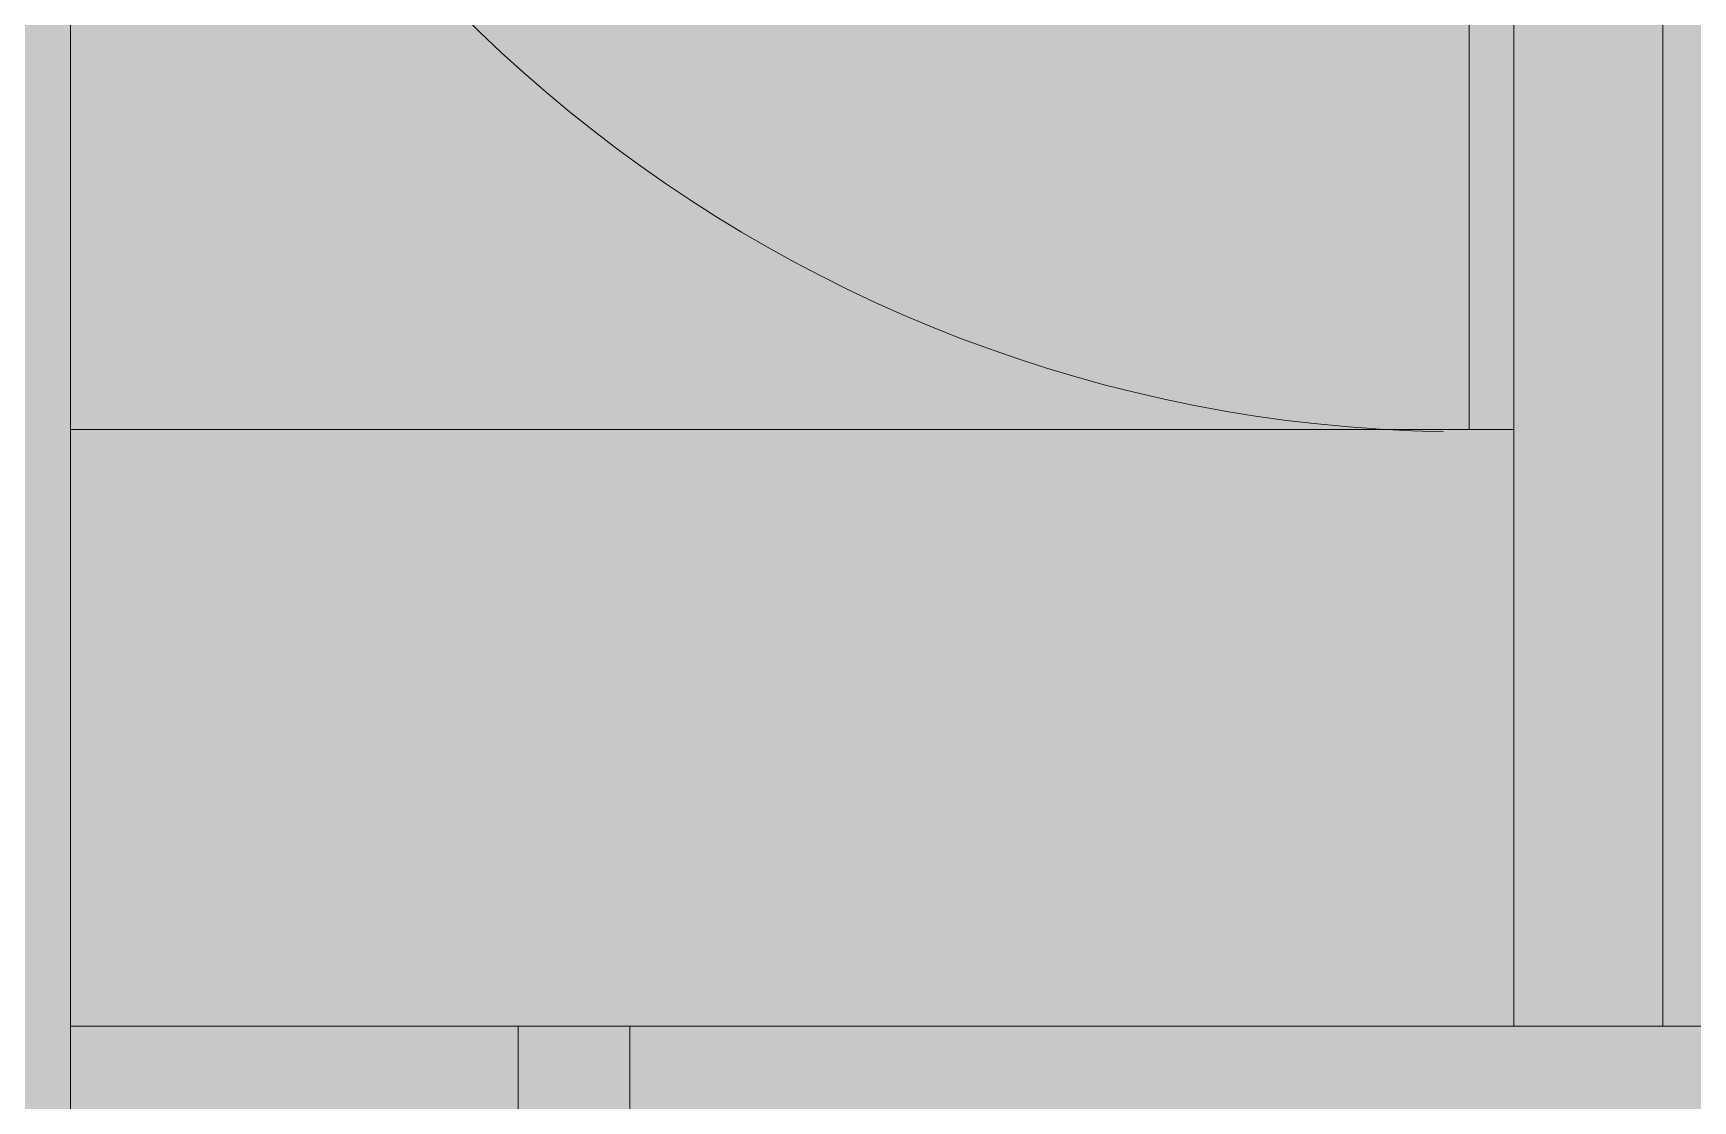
# Model space of a CAD drawing. Header units: millimetres. Extents: x 15878 to 679837, y -72324 to 391440.
# Drawn here: x 72964 to 75189, y 22941 to 24372 of the extents above; entities that cross this region are included whole.
import ezdxf

# ---------------------------------------------------------------- set-up
doc = ezdxf.new("R2010")
doc.units = ezdxf.units.MM
for name, color, linetype, lineweight in [('A-DETL-GENF', 92, 'Continuous', 5), ('A-FLOR', 192, 'Continuous', 5), ('A-GENM', 13, 'Continuous', 5), ('A-WALL', 113, 'Continuous', 5)]:
    doc.layers.add(name, color=color, linetype=linetype, lineweight=lineweight)

# ---------------------------------------------------------------- blocks, each defined once
blk = doc.blocks.new('WALL MONNT D-RING - WALL MONNT D-RING-12662772-1_F')
at = {"layer": 'A-GENM', "color": 253}
for p, q in [((70, 0), (1886.7, 0)), ((1886.7, -60), (70, -60))]:
    blk.add_line(p, q, dxfattribs=at)
blk.add_arc((-18.2, -60), 1908.2, 280.18, 358.9772, dxfattribs=at)

msp = doc.modelspace()

# ---------------------------------------------------------------- hatches: boundary and pattern name
at = {"layer": 'A-DETL-GENF', "transparency": 33554585}
h = msp.add_hatch(color=253, dxfattribs=at)
h.paths.add_polyline_path([(46321.9, 8157.5), (49101.8, 8157.5), (49101.8, 9357.5), (49901.8, 9357.5), (49901.8, 8157.5), (57914.3, 8157.5), (57914.3, 9357.5), (58714.3, 9357.5), (58714.3, 8157.5), (66726.8, 8157.5), (66726.8, 9357.5), (67526.8, 9357.5), (67526.8, 8157.5), (75189.3, 8157.5), (75189.3, 12397.5), (76389.3, 12397.5), (76389.3, 18324.2), (78164.3, 18324.2), (78164.3, 21140.5), (76389.3, 21140.5), (76401.8, 27067.5), (75189.3, 27067.5), (75189.3, 31307.5), (67526.8, 31307.5), (67526.8, 30107.5), (66726.8, 30107.5), (66726.8, 31307.5), (58714.3, 31307.5), (58714.3, 30107.5), (57914.3, 30107.5), (57914.3, 31307.5), (49901.8, 31307.5), (49901.8, 30107.5), (49101.8, 30107.5), (49101.8, 31307.5), (44039.3, 31307.5), (44039.3, 30107.5), (41739.3, 30107.5), (41739.3, 31307.5), (41439.3, 31307.5), (41439.3, 30107.5), (40239.3, 30107.5), (40239.3, 23840.8), (41439.3, 23840.8), (41439.3, 23040.8), (40239.3, 23040.8), (40239.3, 16424.2), (41439.3, 16424.2), (41439.3, 15624.2), (40239.3, 15624.2), (40239.3, 11957.5), (41439.3, 11957.5), (41439.3, 8157.5), (44630.6, 8157.5)], flags=0)
h.paths.add_polyline_path([(52241.6, 11632.5), (41679.4, 11632.5), (41679.4, 27832.5), (72759.3, 27832.5), (72759.3, 11632.5), (52664.4, 11632.5)], flags=0)

# ---------------------------------------------------------------- linework, layer by layer
at = {"layer": 'A-FLOR', "color": 253}
msp.add_line((73014.3, 13793.6), (73014.3, 25671.4), dxfattribs=at)
at = {"layer": 'A-FLOR'}
for p, q in [((74949.3, 23040.8), (74949.3, 25657.5)), ((74949.3, 23840.8), (73014.3, 23840.8)), ((73014.3, 23040.8), (74949.3, 23040.8)), ((73614.3, 22082.5), (73614.3, 23040.8))]:
    msp.add_line(p, q, dxfattribs=at)
at = {"layer": 'A-WALL', "color": 253}
for p, q in [((74949.3, 27522.5), (74949.3, 23040.8)), ((75149.3, 23040.8), (75149.3, 27522.5)), ((73764.3, 23040.8), (73614.3, 23040.8)), ((76389.3, 23040.8), (73764.3, 23040.8)), ((73764.3, 22840.8), (73764.3, 23040.8))]:
    msp.add_line(p, q, dxfattribs=at)

# ---------------------------------------------------------------- block references
at = {"layer": 'A-GENM', "color": 253, "rotation": 270.000000000001}
msp.add_blockref('WALL MONNT D-RING - WALL MONNT D-RING-12662772-1_F', (74949.3, 25727.5), dxfattribs=at)

doc.saveas('drawing.dxf')
